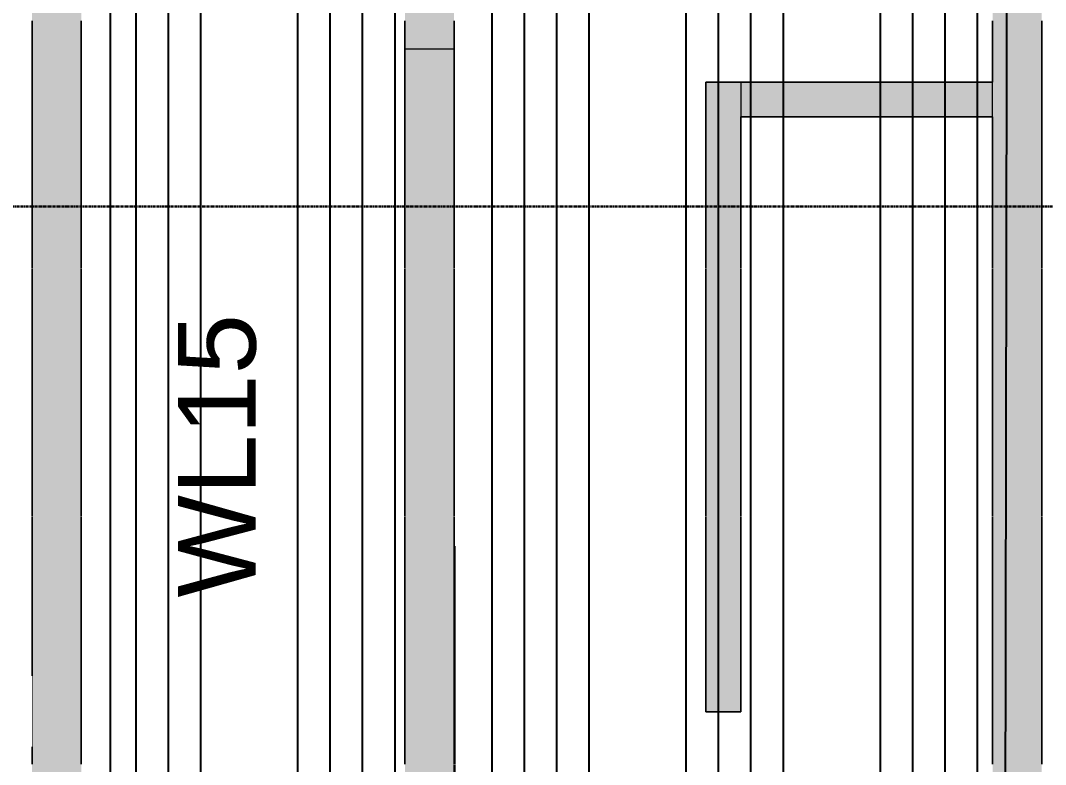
# Model space of a CAD drawing. Header units: inches. Extents: x -4126 to -1814, y 9773 to 12338.
# Drawn here: x -2716.1 to -2518.1, y 10059.4 to 10203.1 of the extents above; entities that cross this region are included whole.
import ezdxf

# ---------------------------------------------------------------- set-up
doc = ezdxf.new("R2010")
doc.units = ezdxf.units.IN
doc.header["$MEASUREMENT"] = 0
doc.linetypes.add('Grid Line 1_2_', pattern=[0.875, 0.5, -0.125, 0.125, -0.125])
for name, color, linetype, lineweight in [('A-WALL', 113, 'Continuous', 13), ('G-ANNO-DIMS', 111, 'Continuous', 9), ('I-WALL', 2, 'Continuous', 13), ('S-GRID', 1, 'Continuous', 9)]:
    doc.layers.add(name, color=color, linetype=linetype, lineweight=lineweight)
doc.layers.add('LOAD_HATCH', color=8, linetype='Continuous')
doc.layers.add('loads', color=1, linetype='Continuous')
doc.styles.add('Arial', font='arial.ttf', dxfattribs={"height": 18})
doc.styles.add('Arial_2', font='arial.ttf', dxfattribs={"height": 9.070866})

# ---------------------------------------------------------------- blocks, each defined once
blk = doc.blocks.new('Walls 2 - Walls 1-2363656-FRAMING PLAN - 1ST FLOOR')
at = {"layer": 'A-WALL', "color": 9}
for p, q in [((-2632.32, 10101.59), (-2632.32, 10060.68)), ((-2632.2, 10101.59), (-2632.32, 10101.59)), ((-2632.2, 10060.68), (-2632.2, 10101.59)), ((-2632.32, 10060.68), (-2632.32, 10060.29)), ((-2632.32, 10060.29), (-2632.32, 10059.48)), ((-2632.2, 10060.29), (-2632.2, 10060.68)), ((-2632.2, 10059.48), (-2632.2, 10060.29)), ((-2632.32, 10059.4), (-2632.32, 10058.6)), ((-2632.32, 10058.6), (-2632.32, 10058.2)), ((-2632.32, 10058.2), (-2632.32, 10045.59)), ((-2632.2, 10058.6), (-2632.2, 10059.4)), ((-2632.2, 10058.2), (-2632.2, 10058.6)), ((-2632.2, 10045.59), (-2632.2, 10058.2)), ((-2632.2, 10045.59), (-2632.32, 10045.59))]:
    blk.add_line(p, q, dxfattribs=at)
at = {"layer": 'A-WALL', "color": 254}
for p, q in [((-2632.32, 10060.68), (-2632.32, 10101.59)), ((-2632.32, 10101.59), (-2632.2, 10101.59)), ((-2632.2, 10101.59), (-2632.2, 10060.68)), ((-2632.32, 10060.29), (-2632.32, 10060.68)), ((-2632.32, 10059.86), (-2632.32, 10060.29)), ((-2632.2, 10060.29), (-2632.2, 10059.48)), ((-2632.32, 10059.48), (-2632.32, 10059.86)), ((-2632.32, 10059.03), (-2632.32, 10059.4)), ((-2632.32, 10058.6), (-2632.32, 10059.03)), ((-2632.32, 10058.2), (-2632.32, 10058.6)), ((-2632.32, 10045.59), (-2632.32, 10058.2)), ((-2632.2, 10059.4), (-2632.2, 10058.6)), ((-2632.2, 10058.2), (-2632.2, 10045.59)), ((-2632.2, 10045.59), (-2632.32, 10045.59))]:
    blk.add_line(p, q, dxfattribs=at)
at = {"layer": 'A-WALL', "color": 50}
for p, q in [((-2632.2, 10060.68), (-2632.2, 10060.29)), ((-2632.2, 10058.6), (-2632.2, 10058.2))]:
    blk.add_line(p, q, dxfattribs=at)
blk = doc.blocks.new('CTR - 1st Phase -Stairs _ Elevators_rvt-1-FRAMING PLAN - 1ST FLOOR')
at = {"layer": 'I-WALL', "lineweight": 5, "transparency": 33554585}
h = blk.add_hatch(color=8, dxfattribs=at)
h.paths.add_polyline_path([(-2704.32, 10017.71), (-2704.32, 10058.2), (-2713.82, 10058.2), (-2713.82, 10017.71)], flags=0)
h.paths.add_polyline_path([(-2704.32, 10058.6), (-2704.32, 10059.03), (-2713.82, 10059.03), (-2713.82, 10058.6)], flags=0)
h.paths.add_polyline_path([(-2713.82, 10059.86), (-2704.32, 10059.86), (-2704.32, 10060.29), (-2713.82, 10060.29)], flags=0)
h.paths.add_polyline_path([(-2713.82, 10060.68), (-2704.32, 10060.68), (-2704.32, 10106.08), (-2713.82, 10106.08)], flags=0)
h.paths.add_polyline_path([(-2704.32, 10106.48), (-2704.32, 10106.91), (-2713.82, 10106.91), (-2713.82, 10106.48)], flags=0)
h.paths.add_polyline_path([(-2713.82, 10107.74), (-2704.32, 10107.74), (-2704.32, 10108.17), (-2713.82, 10108.17)], flags=0)
h.paths.add_polyline_path([(-2713.82, 10108.56), (-2704.32, 10108.56), (-2704.32, 10153.97), (-2713.82, 10153.97)], flags=0)
h.paths.add_polyline_path([(-2713.82, 10154.36), (-2704.32, 10154.36), (-2704.32, 10154.79), (-2713.82, 10154.79)], flags=0)
h.paths.add_polyline_path([(-2713.82, 10155.62), (-2704.32, 10155.62), (-2704.32, 10156.05), (-2713.82, 10156.05)], flags=0)
h.paths.add_polyline_path([(-2713.82, 10156.45), (-2704.32, 10156.45), (-2704.32, 10201.85), (-2713.82, 10201.85)], flags=0)
h.paths.add_polyline_path([(-2713.82, 10202.24), (-2704.32, 10202.24), (-2704.32, 10202.67), (-2713.82, 10202.67)], flags=0)
h.paths.add_polyline_path([(-2713.82, 10203.5), (-2704.32, 10203.5), (-2704.32, 10203.93), (-2713.82, 10203.93)], flags=0)
h.paths.add_polyline_path([(-2713.82, 10204.33), (-2704.32, 10204.33), (-2704.32, 10249.73), (-2713.82, 10249.73), (-2713.82, 10222.87)], flags=0)
h.paths.add_polyline_path([(-2704.32, 10250.12), (-2704.32, 10250.55), (-2713.82, 10250.55), (-2713.82, 10250.12)], flags=0)
h.paths.add_polyline_path([(-2706.18, 10251.39), (-2704.32, 10251.39), (-2704.32, 10251.82), (-2713.82, 10251.82), (-2713.82, 10251.39), (-2708.32, 10251.39)], flags=0)
h.paths.add_polyline_path([(-2705.49, 10252.21), (-2704.32, 10252.21), (-2704.32, 10253.59), (-2713.82, 10253.59), (-2713.82, 10252.21), (-2708.32, 10252.21)], flags=0)
h = blk.add_hatch(color=8, dxfattribs=at)
h.paths.add_polyline_path([(-2704.32, 10058.2), (-2704.32, 10058.6), (-2713.82, 10058.6), (-2713.82, 10058.2)], flags=0)
h.paths.add_polyline_path([(-2713.82, 10060.29), (-2704.32, 10060.29), (-2704.32, 10060.68), (-2713.82, 10060.68)], flags=0)
h.paths.add_polyline_path([(-2713.82, 10106.08), (-2704.32, 10106.08), (-2704.32, 10106.48), (-2713.82, 10106.48)], flags=0)
h.paths.add_polyline_path([(-2704.32, 10108.17), (-2704.32, 10108.56), (-2713.82, 10108.56), (-2713.82, 10108.17)], flags=0)
h.paths.add_polyline_path([(-2704.32, 10153.97), (-2704.32, 10154.36), (-2713.82, 10154.36), (-2713.82, 10153.97)], flags=0)
h.paths.add_polyline_path([(-2704.32, 10156.05), (-2704.32, 10156.45), (-2713.82, 10156.45), (-2713.82, 10156.05)], flags=0)
h.paths.add_polyline_path([(-2713.82, 10201.85), (-2704.32, 10201.85), (-2704.32, 10202.24), (-2713.82, 10202.24)], flags=0)
h.paths.add_polyline_path([(-2713.82, 10203.93), (-2704.32, 10203.93), (-2704.32, 10204.33), (-2713.82, 10204.33)], flags=0)
h.paths.add_polyline_path([(-2704.32, 10249.73), (-2704.32, 10250.12), (-2713.82, 10250.12), (-2713.82, 10249.73)], flags=0)
h.paths.add_polyline_path([(-2708.32, 10251.82), (-2704.32, 10251.82), (-2704.32, 10252.21), (-2713.82, 10252.21), (-2713.82, 10251.82)], flags=0)
h = blk.add_hatch(color=8, dxfattribs=at)
h.paths.add_polyline_path([(-2641.82, 10197.59), (-2632.32, 10197.59), (-2632.32, 10201.85), (-2641.82, 10201.85)], flags=0)
h.paths.add_polyline_path([(-2641.82, 10202.24), (-2632.32, 10202.24), (-2632.32, 10202.67), (-2641.82, 10202.67)], flags=0)
h.paths.add_polyline_path([(-2632.32, 10203.5), (-2632.32, 10203.93), (-2641.82, 10203.93), (-2641.82, 10203.5)], flags=0)
h.paths.add_polyline_path([(-2641.82, 10204.33), (-2632.32, 10204.33), (-2632.32, 10249.73), (-2641.82, 10249.73), (-2641.82, 10222.87)], flags=0)
h.paths.add_polyline_path([(-2641.82, 10250.12), (-2632.32, 10250.12), (-2632.32, 10250.55), (-2641.82, 10250.55)], flags=0)
h.paths.add_polyline_path([(-2632.32, 10251.39), (-2632.32, 10251.82), (-2641.82, 10251.82), (-2641.82, 10251.39), (-2636.32, 10251.39)], flags=0)
h.paths.add_polyline_path([(-2641.82, 10252.21), (-2632.32, 10252.21), (-2632.32, 10253.59), (-2641.82, 10253.59)], flags=0)
h = blk.add_hatch(color=8, dxfattribs=at)
h.paths.add_polyline_path([(-2632.32, 10201.85), (-2632.32, 10202.24), (-2641.82, 10202.24), (-2641.82, 10201.85)], flags=0)
h.paths.add_polyline_path([(-2641.82, 10203.93), (-2632.32, 10203.93), (-2632.32, 10204.33), (-2641.82, 10204.33)], flags=0)
h.paths.add_polyline_path([(-2632.32, 10249.73), (-2632.32, 10250.12), (-2641.82, 10250.12), (-2641.82, 10249.73)], flags=0)
h.paths.add_polyline_path([(-2636.32, 10251.82), (-2632.32, 10251.82), (-2632.32, 10252.21), (-2641.82, 10252.21), (-2641.82, 10251.82), (-2640.32, 10251.82)], flags=0)
h = blk.add_hatch(color=8, dxfattribs=at)
h.paths.add_polyline_path([(-2528.32, 10017.71), (-2518.82, 10017.71), (-2518.82, 10058.2), (-2528.32, 10058.2), (-2528.32, 10050.65)], flags=0)
h.paths.add_polyline_path([(-2528.32, 10058.6), (-2518.82, 10058.6), (-2518.82, 10059.03), (-2528.32, 10059.03)], flags=0)
h.paths.add_polyline_path([(-2518.82, 10059.86), (-2518.82, 10060.29), (-2528.32, 10060.29), (-2528.32, 10059.86), (-2521.23, 10059.86)], flags=0)
h.paths.add_polyline_path([(-2518.82, 10060.68), (-2518.82, 10106.08), (-2528.32, 10106.08), (-2528.32, 10060.68), (-2521.28, 10060.68)], flags=0)
h.paths.add_polyline_path([(-2528.32, 10106.48), (-2518.82, 10106.48), (-2518.82, 10106.91), (-2528.32, 10106.91)], flags=0)
h.paths.add_polyline_path([(-2518.82, 10107.74), (-2518.82, 10108.17), (-2528.32, 10108.17), (-2528.32, 10107.74), (-2523.96, 10107.74)], flags=0)
h.paths.add_polyline_path([(-2518.82, 10108.56), (-2518.82, 10153.97), (-2528.32, 10153.97), (-2528.32, 10108.56), (-2524, 10108.56)], flags=0)
h.paths.add_polyline_path([(-2518.82, 10154.36), (-2518.82, 10154.79), (-2528.32, 10154.79), (-2528.32, 10154.36), (-2526.61, 10154.36)], flags=0)
h.paths.add_polyline_path([(-2526.68, 10155.62), (-2518.82, 10155.62), (-2518.82, 10156.05), (-2528.32, 10156.05), (-2528.32, 10155.62)], flags=0)
h.paths.add_polyline_path([(-2526.73, 10156.45), (-2518.82, 10156.45), (-2518.82, 10201.85), (-2528.32, 10201.85), (-2528.32, 10156.45)], flags=0)
h.paths.add_polyline_path([(-2528.32, 10202.24), (-2518.82, 10202.24), (-2518.82, 10202.67), (-2528.32, 10202.67)], flags=0)
h.paths.add_polyline_path([(-2525.71, 10203.5), (-2518.82, 10203.5), (-2518.82, 10203.93), (-2528.32, 10203.93), (-2528.32, 10203.5), (-2526.45, 10203.5)], flags=0)
h.paths.add_polyline_path([(-2528.32, 10204.33), (-2518.82, 10204.33), (-2518.82, 10249.73), (-2528.32, 10249.73), (-2528.32, 10222.87)], flags=0)
h.paths.add_polyline_path([(-2519.35, 10250.12), (-2518.82, 10250.12), (-2518.82, 10250.55), (-2528.32, 10250.55), (-2528.32, 10250.12)], flags=0)
h.paths.add_polyline_path([(-2518.82, 10251.39), (-2518.82, 10251.82), (-2528.32, 10251.82), (-2528.32, 10251.39), (-2519.13, 10251.39)], flags=0)
h.paths.add_polyline_path([(-2519.03, 10252.21), (-2518.82, 10252.21), (-2518.82, 10253.59), (-2528.32, 10253.59), (-2528.32, 10252.21)], flags=0)
h = blk.add_hatch(color=8, dxfattribs=at)
h.paths.add_polyline_path([(-2528.32, 10058.2), (-2518.82, 10058.2), (-2518.82, 10058.6), (-2528.32, 10058.6)], flags=0)
h.paths.add_polyline_path([(-2528.32, 10060.29), (-2518.82, 10060.29), (-2518.82, 10060.68), (-2528.32, 10060.68)], flags=0)
h.paths.add_polyline_path([(-2518.82, 10106.08), (-2518.82, 10106.48), (-2528.32, 10106.48), (-2528.32, 10106.08), (-2523.86, 10106.08)], flags=0)
h.paths.add_polyline_path([(-2528.32, 10108.17), (-2518.82, 10108.17), (-2518.82, 10108.56), (-2528.32, 10108.56)], flags=0)
h.paths.add_polyline_path([(-2518.82, 10153.97), (-2518.82, 10154.36), (-2528.32, 10154.36), (-2528.32, 10153.97), (-2526.59, 10153.97)], flags=0)
h.paths.add_polyline_path([(-2518.82, 10156.05), (-2518.82, 10156.45), (-2528.32, 10156.45), (-2528.32, 10156.05), (-2526.71, 10156.05)], flags=0)
h.paths.add_polyline_path([(-2518.82, 10201.85), (-2518.82, 10202.24), (-2528.32, 10202.24), (-2528.32, 10201.85), (-2525.93, 10201.85)], flags=0)
h.paths.add_polyline_path([(-2528.32, 10203.93), (-2518.82, 10203.93), (-2518.82, 10204.33), (-2528.32, 10204.33)], flags=0)
h.paths.add_polyline_path([(-2519.35, 10249.73), (-2518.82, 10249.73), (-2518.82, 10250.12), (-2528.32, 10250.12), (-2528.32, 10249.73), (-2519.41, 10249.73)], flags=0)
h.paths.add_polyline_path([(-2528.32, 10251.82), (-2518.82, 10251.82), (-2518.82, 10252.21), (-2528.32, 10252.21)], flags=0)
h = blk.add_hatch(color=8, dxfattribs=at)
h.paths.add_polyline_path([(-2713.82, 10059.03), (-2704.32, 10059.03), (-2704.32, 10059.86), (-2713.82, 10059.86), (-2713.82, 10059.4)], flags=0)
h.paths.add_polyline_path([(-2704.32, 10106.91), (-2704.32, 10107.74), (-2713.82, 10107.74), (-2713.82, 10106.91)], flags=0)
h.paths.add_polyline_path([(-2704.32, 10154.79), (-2704.32, 10155.62), (-2713.82, 10155.62), (-2713.82, 10154.79)], flags=0)
h.paths.add_polyline_path([(-2713.82, 10202.67), (-2704.32, 10202.67), (-2704.32, 10203.5), (-2713.82, 10203.5), (-2713.82, 10203.05)], flags=0)
h.paths.add_polyline_path([(-2704.32, 10250.55), (-2704.32, 10251.39), (-2713.82, 10251.39), (-2713.82, 10250.55)], flags=0)
h = blk.add_hatch(color=8, dxfattribs=at)
h.paths.add_polyline_path([(-2632.32, 10202.67), (-2632.32, 10203.5), (-2641.82, 10203.5), (-2641.82, 10202.67)], flags=0)
h.paths.add_polyline_path([(-2632.32, 10250.55), (-2632.32, 10251.39), (-2641.82, 10251.39), (-2641.82, 10250.55)], flags=0)
h = blk.add_hatch(color=8, dxfattribs=at)
h.paths.add_polyline_path([(-2528.32, 10059.03), (-2518.82, 10059.03), (-2518.82, 10059.86), (-2528.32, 10059.86), (-2528.32, 10059.4)], flags=0)
h.paths.add_polyline_path([(-2518.82, 10106.91), (-2518.82, 10107.74), (-2528.32, 10107.74), (-2528.32, 10106.91), (-2523.91, 10106.91)], flags=0)
h.paths.add_polyline_path([(-2526.63, 10154.79), (-2518.82, 10154.79), (-2518.82, 10155.62), (-2528.32, 10155.62), (-2528.32, 10154.79)], flags=0)
h.paths.add_polyline_path([(-2528.32, 10202.67), (-2518.82, 10202.67), (-2518.82, 10203.5), (-2528.32, 10203.5), (-2528.32, 10203.05)], flags=0)
h.paths.add_polyline_path([(-2528.32, 10250.55), (-2518.82, 10250.55), (-2518.82, 10251.39), (-2528.32, 10251.39), (-2528.32, 10250.93)], flags=0)
h = blk.add_hatch(color=8, dxfattribs=at)
h.paths.add_polyline_path([(-2632.32, 10017.71), (-2632.32, 10058.2), (-2641.82, 10058.2), (-2641.82, 10017.71), (-2641.24, 10017.71)], flags=0)
h.paths.add_polyline_path([(-2632.32, 10058.6), (-2632.32, 10059.03), (-2641.82, 10059.03), (-2641.82, 10058.6)], flags=0)
h.paths.add_polyline_path([(-2641.82, 10059.86), (-2632.32, 10059.86), (-2632.32, 10060.29), (-2641.82, 10060.29)], flags=0)
h.paths.add_polyline_path([(-2641.82, 10060.68), (-2632.32, 10060.68), (-2632.32, 10106.08), (-2641.82, 10106.08), (-2641.82, 10101.59)], flags=0)
h.paths.add_polyline_path([(-2641.82, 10106.48), (-2632.32, 10106.48), (-2632.32, 10106.91), (-2641.82, 10106.91)], flags=0)
h.paths.add_polyline_path([(-2641.82, 10107.74), (-2632.32, 10107.74), (-2632.32, 10108.17), (-2641.82, 10108.17)], flags=0)
h.paths.add_polyline_path([(-2641.82, 10108.56), (-2632.32, 10108.56), (-2632.32, 10153.97), (-2641.82, 10153.97)], flags=0)
h.paths.add_polyline_path([(-2641.82, 10154.36), (-2632.32, 10154.36), (-2632.32, 10154.79), (-2641.82, 10154.79)], flags=0)
h.paths.add_polyline_path([(-2641.82, 10155.62), (-2632.32, 10155.62), (-2632.32, 10156.05), (-2641.82, 10156.05)], flags=0)
h.paths.add_polyline_path([(-2641.82, 10156.45), (-2632.32, 10156.45), (-2632.32, 10197.59), (-2641.82, 10197.59)], flags=0)
h = blk.add_hatch(color=10, dxfattribs=at)
h.paths.add_polyline_path([(-2583.7, 10069.59), (-2576.95, 10069.59), (-2576.95, 10106.08), (-2583.7, 10106.08)], flags=0)
h.paths.add_polyline_path([(-2576.95, 10106.48), (-2576.95, 10106.91), (-2583.7, 10106.91), (-2583.7, 10106.48), (-2581.53, 10106.48)], flags=0)
h.paths.add_polyline_path([(-2581.46, 10107.74), (-2576.95, 10107.74), (-2576.95, 10108.17), (-2583.7, 10108.17), (-2583.7, 10107.74)], flags=0)
h.paths.add_polyline_path([(-2583.7, 10108.56), (-2576.95, 10108.56), (-2576.95, 10153.97), (-2583.7, 10153.97), (-2583.7, 10136.76)], flags=0)
h.paths.add_polyline_path([(-2576.95, 10154.36), (-2576.95, 10154.79), (-2583.7, 10154.79), (-2583.7, 10154.36), (-2578.72, 10154.36)], flags=0)
h.paths.add_polyline_path([(-2583.7, 10155.62), (-2576.95, 10155.62), (-2576.95, 10156.05), (-2583.7, 10156.05)], flags=0)
h.paths.add_polyline_path([(-2583.7, 10156.45), (-2576.95, 10156.45), (-2576.95, 10191.21), (-2583.7, 10191.21), (-2583.7, 10184.46)], flags=0)
blk.add_hatch(color=10, dxfattribs=at).paths.add_polyline_path([(-2528.32, 10184.46), (-2528.32, 10191.21), (-2576.95, 10191.21), (-2576.95, 10184.46)], flags=0)
h = blk.add_hatch(color=8, dxfattribs=at)
h.paths.add_polyline_path([(-2641.82, 10058.2), (-2632.32, 10058.2), (-2632.32, 10058.6), (-2641.82, 10058.6)], flags=0)
h.paths.add_polyline_path([(-2641.82, 10060.29), (-2632.32, 10060.29), (-2632.32, 10060.68), (-2641.82, 10060.68)], flags=0)
h.paths.add_polyline_path([(-2632.32, 10106.08), (-2632.32, 10106.48), (-2641.82, 10106.48), (-2641.82, 10106.08)], flags=0)
h.paths.add_polyline_path([(-2632.32, 10108.17), (-2632.32, 10108.56), (-2641.82, 10108.56), (-2641.82, 10108.17)], flags=0)
h.paths.add_polyline_path([(-2641.82, 10153.97), (-2632.32, 10153.97), (-2632.32, 10154.36), (-2641.82, 10154.36)], flags=0)
h.paths.add_polyline_path([(-2641.82, 10156.05), (-2632.32, 10156.05), (-2632.32, 10156.45), (-2641.82, 10156.45)], flags=0)
h = blk.add_hatch(color=8, dxfattribs=at)
h.paths.add_polyline_path([(-2641.82, 10059.03), (-2632.32, 10059.03), (-2632.32, 10059.86), (-2641.82, 10059.86), (-2641.82, 10059.4)], flags=0)
h.paths.add_polyline_path([(-2632.32, 10106.91), (-2632.32, 10107.74), (-2641.82, 10107.74), (-2641.82, 10106.91)], flags=0)
h.paths.add_polyline_path([(-2632.32, 10154.79), (-2632.32, 10155.62), (-2641.82, 10155.62), (-2641.82, 10154.79)], flags=0)
h = blk.add_hatch(color=10, dxfattribs=at)
h.paths.add_polyline_path([(-2581.55, 10106.08), (-2576.95, 10106.08), (-2576.95, 10106.48), (-2583.7, 10106.48), (-2583.7, 10106.08)], flags=0)
h.paths.add_polyline_path([(-2581.43, 10108.17), (-2576.95, 10108.17), (-2576.95, 10108.56), (-2583.7, 10108.56), (-2583.7, 10108.17)], flags=0)
h.paths.add_polyline_path([(-2578.74, 10153.97), (-2576.95, 10153.97), (-2576.95, 10154.36), (-2583.7, 10154.36), (-2583.7, 10153.97)], flags=0)
h.paths.add_polyline_path([(-2576.95, 10156.05), (-2576.95, 10156.45), (-2583.7, 10156.45), (-2583.7, 10156.05), (-2578.62, 10156.05)], flags=0)
h = blk.add_hatch(color=10, dxfattribs=at)
h.paths.add_polyline_path([(-2576.95, 10106.91), (-2576.95, 10107.74), (-2583.7, 10107.74), (-2583.7, 10106.91), (-2581.51, 10106.91)], flags=0)
h.paths.add_polyline_path([(-2583.7, 10154.79), (-2576.95, 10154.79), (-2576.95, 10155.62), (-2583.7, 10155.62), (-2583.7, 10155.16)], flags=0)
at = {"layer": 'I-WALL', "color": 253}
for p, q in [((-2713.82, 10202.67), (-2713.82, 10203.05)), ((-2713.82, 10202.24), (-2713.82, 10202.67)), ((-2704.32, 10203.05), (-2704.32, 10202.67)), ((-2704.32, 10202.67), (-2704.32, 10202.24)), ((-2641.82, 10202.67), (-2641.82, 10203.05)), ((-2641.82, 10202.24), (-2641.82, 10202.67)), ((-2632.32, 10203.05), (-2632.32, 10202.67)), ((-2632.32, 10202.67), (-2632.32, 10202.24)), ((-2528.32, 10202.67), (-2528.32, 10203.05)), ((-2528.32, 10202.24), (-2528.32, 10202.67)), ((-2518.82, 10203.05), (-2518.82, 10202.67)), ((-2518.82, 10202.67), (-2518.82, 10202.24)), ((-2713.82, 10201.85), (-2713.82, 10202.24)), ((-2713.82, 10156.45), (-2713.82, 10201.85)), ((-2704.32, 10202.24), (-2704.32, 10201.85)), ((-2704.32, 10201.85), (-2704.32, 10156.45)), ((-2641.82, 10201.85), (-2641.82, 10202.24)), ((-2641.82, 10156.45), (-2641.82, 10201.85)), ((-2632.32, 10202.24), (-2632.32, 10201.85)), ((-2632.32, 10201.85), (-2632.32, 10156.45)), ((-2528.32, 10201.85), (-2528.32, 10202.24)), ((-2528.32, 10191.21), (-2528.32, 10201.85)), ((-2518.82, 10202.24), (-2518.82, 10201.85)), ((-2518.82, 10201.85), (-2518.82, 10156.45)), ((-2641.82, 10197.59), (-2632.32, 10197.59)), ((-2528.32, 10156.45), (-2528.32, 10184.46)), ((-2713.82, 10156.05), (-2713.82, 10156.45)), ((-2713.82, 10155.62), (-2713.82, 10156.05)), ((-2713.82, 10155.25), (-2713.82, 10155.62)), ((-2713.82, 10154.79), (-2713.82, 10155.16)), ((-2704.32, 10156.45), (-2704.32, 10156.05)), ((-2704.32, 10156.05), (-2704.32, 10155.62)), ((-2704.32, 10155.62), (-2704.32, 10155.25)), ((-2704.32, 10155.16), (-2704.32, 10154.79)), ((-2641.82, 10156.05), (-2641.82, 10156.45)), ((-2641.82, 10155.62), (-2641.82, 10156.05)), ((-2641.82, 10155.25), (-2641.82, 10155.62)), ((-2641.82, 10154.79), (-2641.82, 10155.16)), ((-2632.32, 10156.45), (-2632.32, 10156.05)), ((-2632.32, 10156.05), (-2632.32, 10155.62)), ((-2632.32, 10155.62), (-2632.32, 10155.25)), ((-2632.32, 10155.16), (-2632.32, 10154.79)), ((-2528.32, 10156.05), (-2528.32, 10156.45)), ((-2528.32, 10155.62), (-2528.32, 10156.05)), ((-2528.32, 10155.25), (-2528.32, 10155.62)), ((-2528.32, 10154.79), (-2528.32, 10155.16)), ((-2518.82, 10156.45), (-2518.82, 10156.05)), ((-2518.82, 10156.05), (-2518.82, 10155.62)), ((-2518.82, 10155.62), (-2518.82, 10155.25)), ((-2518.82, 10155.16), (-2518.82, 10154.79)), ((-2713.82, 10154.36), (-2713.82, 10154.79)), ((-2713.82, 10153.97), (-2713.82, 10154.36)), ((-2713.82, 10108.56), (-2713.82, 10153.97)), ((-2704.32, 10154.79), (-2704.32, 10154.36)), ((-2704.32, 10154.36), (-2704.32, 10153.97)), ((-2704.32, 10153.97), (-2704.32, 10108.56)), ((-2641.82, 10154.36), (-2641.82, 10154.79)), ((-2641.82, 10153.97), (-2641.82, 10154.36)), ((-2641.82, 10108.56), (-2641.82, 10153.97)), ((-2632.32, 10154.79), (-2632.32, 10154.36)), ((-2632.32, 10154.36), (-2632.32, 10153.97)), ((-2632.32, 10153.97), (-2632.32, 10108.56)), ((-2528.32, 10154.36), (-2528.32, 10154.79)), ((-2528.32, 10153.97), (-2528.32, 10154.36)), ((-2528.32, 10108.56), (-2528.32, 10153.97)), ((-2518.82, 10154.79), (-2518.82, 10154.36)), ((-2518.82, 10154.36), (-2518.82, 10153.97)), ((-2518.82, 10153.97), (-2518.82, 10108.56)), ((-2713.82, 10108.17), (-2713.82, 10108.56)), ((-2713.82, 10107.74), (-2713.82, 10108.17)), ((-2713.82, 10107.37), (-2713.82, 10107.74)), ((-2704.32, 10108.56), (-2704.32, 10108.17)), ((-2704.32, 10108.17), (-2704.32, 10107.74)), ((-2704.32, 10107.74), (-2704.32, 10107.37)), ((-2641.82, 10108.17), (-2641.82, 10108.56)), ((-2641.82, 10107.74), (-2641.82, 10108.17)), ((-2641.82, 10107.37), (-2641.82, 10107.74)), ((-2632.32, 10108.56), (-2632.32, 10108.17)), ((-2632.32, 10108.17), (-2632.32, 10107.74)), ((-2632.32, 10107.74), (-2632.32, 10107.37)), ((-2528.32, 10108.17), (-2528.32, 10108.56)), ((-2528.32, 10107.74), (-2528.32, 10108.17)), ((-2528.32, 10107.37), (-2528.32, 10107.74)), ((-2518.82, 10108.56), (-2518.82, 10108.17)), ((-2518.82, 10108.17), (-2518.82, 10107.74)), ((-2518.82, 10107.74), (-2518.82, 10107.37)), ((-2713.82, 10106.91), (-2713.82, 10107.28)), ((-2713.82, 10106.48), (-2713.82, 10106.91)), ((-2713.82, 10106.08), (-2713.82, 10106.48)), ((-2713.82, 10060.68), (-2713.82, 10106.08)), ((-2704.32, 10107.28), (-2704.32, 10106.91)), ((-2704.32, 10106.91), (-2704.32, 10106.48)), ((-2704.32, 10106.48), (-2704.32, 10106.08)), ((-2704.32, 10106.08), (-2704.32, 10060.68)), ((-2641.82, 10106.91), (-2641.82, 10107.28)), ((-2641.82, 10106.48), (-2641.82, 10106.91)), ((-2641.82, 10106.08), (-2641.82, 10106.48)), ((-2641.82, 10060.68), (-2641.82, 10106.08)), ((-2632.32, 10107.28), (-2632.32, 10106.91)), ((-2632.32, 10106.91), (-2632.32, 10106.48)), ((-2632.32, 10106.48), (-2632.32, 10106.08)), ((-2632.32, 10106.08), (-2632.32, 10101.59)), ((-2528.32, 10106.91), (-2528.32, 10107.28)), ((-2528.32, 10106.48), (-2528.32, 10106.91)), ((-2528.32, 10106.08), (-2528.32, 10106.48)), ((-2528.32, 10060.68), (-2528.32, 10106.08)), ((-2518.82, 10107.28), (-2518.82, 10106.91)), ((-2518.82, 10106.91), (-2518.82, 10106.48)), ((-2518.82, 10106.48), (-2518.82, 10106.08)), ((-2518.82, 10106.08), (-2518.82, 10060.68)), ((-2713.82, 10060.29), (-2713.82, 10060.68)), ((-2713.82, 10059.86), (-2713.82, 10060.29)), ((-2704.32, 10060.68), (-2704.32, 10060.29)), ((-2704.32, 10060.29), (-2704.32, 10059.86)), ((-2641.82, 10060.29), (-2641.82, 10060.68)), ((-2641.82, 10059.86), (-2641.82, 10060.29)), ((-2528.32, 10060.29), (-2528.32, 10060.68)), ((-2528.32, 10059.86), (-2528.32, 10060.29)), ((-2518.82, 10060.68), (-2518.82, 10060.29)), ((-2518.82, 10060.29), (-2518.82, 10059.86)), ((-2713.82, 10059.48), (-2713.82, 10059.86)), ((-2704.32, 10059.86), (-2704.32, 10059.48)), ((-2641.82, 10059.48), (-2641.82, 10059.86)), ((-2528.32, 10059.48), (-2528.32, 10059.86)), ((-2518.82, 10059.86), (-2518.82, 10059.48))]:
    blk.add_line(p, q, dxfattribs=at)
at = {"layer": 'I-WALL', "color": 9}
for p, q in [((-2713.82, 10203.05), (-2713.82, 10202.24)), ((-2704.32, 10202.24), (-2704.32, 10203.05)), ((-2641.82, 10203.05), (-2641.82, 10202.24)), ((-2632.32, 10202.24), (-2632.32, 10203.05)), ((-2528.32, 10203.05), (-2528.32, 10202.24)), ((-2518.82, 10202.24), (-2518.82, 10203.05)), ((-2713.82, 10202.24), (-2713.82, 10201.85)), ((-2713.82, 10201.85), (-2713.82, 10156.45)), ((-2704.32, 10201.85), (-2704.32, 10202.24)), ((-2704.32, 10156.45), (-2704.32, 10201.85)), ((-2641.82, 10202.24), (-2641.82, 10201.85)), ((-2641.82, 10201.85), (-2641.82, 10197.59)), ((-2632.32, 10201.85), (-2632.32, 10202.24)), ((-2632.32, 10197.59), (-2632.32, 10201.85)), ((-2528.32, 10202.24), (-2528.32, 10201.85)), ((-2528.32, 10201.85), (-2528.32, 10191.21)), ((-2518.82, 10201.85), (-2518.82, 10202.24)), ((-2518.82, 10156.45), (-2518.82, 10201.85)), ((-2641.82, 10197.59), (-2641.82, 10156.45)), ((-2641.82, 10197.59), (-2632.32, 10197.59)), ((-2632.32, 10156.45), (-2632.32, 10197.59)), ((-2583.7, 10191.21), (-2583.7, 10156.45)), ((-2583.7, 10191.21), (-2576.95, 10191.21)), ((-2528.32, 10191.21), (-2576.95, 10191.21)), ((-2576.95, 10156.45), (-2576.95, 10184.46)), ((-2576.95, 10184.46), (-2528.32, 10184.46)), ((-2528.32, 10184.46), (-2528.32, 10156.45)), ((-2713.82, 10156.45), (-2713.82, 10156.05)), ((-2713.82, 10156.05), (-2713.82, 10155.25)), ((-2713.82, 10155.16), (-2713.82, 10154.36)), ((-2704.32, 10156.05), (-2704.32, 10156.45)), ((-2704.32, 10155.25), (-2704.32, 10156.05)), ((-2704.32, 10154.36), (-2704.32, 10155.16)), ((-2641.82, 10156.45), (-2641.82, 10156.05)), ((-2641.82, 10156.05), (-2641.82, 10155.25)), ((-2641.82, 10155.16), (-2641.82, 10154.36)), ((-2632.32, 10156.05), (-2632.32, 10156.45)), ((-2632.32, 10155.25), (-2632.32, 10156.05)), ((-2632.32, 10154.36), (-2632.32, 10155.16)), ((-2583.7, 10156.45), (-2583.7, 10156.05)), ((-2583.7, 10156.05), (-2583.7, 10155.25)), ((-2583.7, 10155.16), (-2583.7, 10154.36)), ((-2576.95, 10156.05), (-2576.95, 10156.45)), ((-2576.95, 10155.25), (-2576.95, 10156.05)), ((-2576.95, 10154.36), (-2576.95, 10155.16)), ((-2528.32, 10156.45), (-2528.32, 10156.05)), ((-2528.32, 10156.05), (-2528.32, 10155.25)), ((-2528.32, 10155.16), (-2528.32, 10154.36)), ((-2518.82, 10156.05), (-2518.82, 10156.45)), ((-2518.82, 10155.25), (-2518.82, 10156.05)), ((-2518.82, 10154.36), (-2518.82, 10155.16)), ((-2713.82, 10154.36), (-2713.82, 10153.97)), ((-2713.82, 10153.97), (-2713.82, 10108.56)), ((-2704.32, 10153.97), (-2704.32, 10154.36)), ((-2704.32, 10108.56), (-2704.32, 10153.97)), ((-2641.82, 10154.36), (-2641.82, 10153.97)), ((-2641.82, 10153.97), (-2641.82, 10108.56)), ((-2632.32, 10153.97), (-2632.32, 10154.36)), ((-2632.32, 10108.56), (-2632.32, 10153.97)), ((-2583.7, 10154.36), (-2583.7, 10153.97)), ((-2583.7, 10153.97), (-2583.7, 10108.56)), ((-2576.95, 10153.97), (-2576.95, 10154.36)), ((-2576.95, 10108.56), (-2576.95, 10153.97)), ((-2528.32, 10154.36), (-2528.32, 10153.97)), ((-2528.32, 10153.97), (-2528.32, 10108.56)), ((-2518.82, 10153.97), (-2518.82, 10154.36)), ((-2518.82, 10108.56), (-2518.82, 10153.97)), ((-2713.82, 10108.56), (-2713.82, 10108.17)), ((-2713.82, 10108.17), (-2713.82, 10107.37)), ((-2704.32, 10108.17), (-2704.32, 10108.56)), ((-2704.32, 10107.37), (-2704.32, 10108.17)), ((-2641.82, 10108.56), (-2641.82, 10108.17)), ((-2641.82, 10108.17), (-2641.82, 10107.37)), ((-2632.32, 10108.17), (-2632.32, 10108.56)), ((-2632.32, 10107.37), (-2632.32, 10108.17)), ((-2583.7, 10108.56), (-2583.7, 10108.17)), ((-2583.7, 10108.17), (-2583.7, 10107.37)), ((-2576.95, 10108.17), (-2576.95, 10108.56)), ((-2576.95, 10107.37), (-2576.95, 10108.17)), ((-2528.32, 10108.56), (-2528.32, 10108.17)), ((-2528.32, 10108.17), (-2528.32, 10107.37)), ((-2518.82, 10108.17), (-2518.82, 10108.56)), ((-2518.82, 10107.37), (-2518.82, 10108.17)), ((-2713.82, 10107.28), (-2713.82, 10106.48)), ((-2713.82, 10106.48), (-2713.82, 10106.08)), ((-2713.82, 10106.08), (-2713.82, 10060.68)), ((-2704.32, 10106.48), (-2704.32, 10107.28)), ((-2704.32, 10106.08), (-2704.32, 10106.48)), ((-2704.32, 10060.68), (-2704.32, 10106.08)), ((-2641.82, 10107.28), (-2641.82, 10106.48)), ((-2641.82, 10106.48), (-2641.82, 10106.08)), ((-2641.82, 10106.08), (-2641.82, 10060.68)), ((-2632.32, 10106.48), (-2632.32, 10107.28)), ((-2632.32, 10106.08), (-2632.32, 10106.48)), ((-2632.32, 10060.68), (-2632.32, 10106.08)), ((-2583.7, 10107.28), (-2583.7, 10106.48)), ((-2583.7, 10106.48), (-2583.7, 10106.08)), ((-2583.7, 10106.08), (-2583.7, 10069.59)), ((-2576.95, 10106.48), (-2576.95, 10107.28)), ((-2576.95, 10106.08), (-2576.95, 10106.48)), ((-2576.95, 10069.59), (-2576.95, 10106.08)), ((-2528.32, 10107.28), (-2528.32, 10106.48)), ((-2528.32, 10106.48), (-2528.32, 10106.08)), ((-2528.32, 10106.08), (-2528.32, 10060.68)), ((-2518.82, 10106.48), (-2518.82, 10107.28)), ((-2518.82, 10106.08), (-2518.82, 10106.48)), ((-2518.82, 10060.68), (-2518.82, 10106.08)), ((-2576.95, 10069.59), (-2583.7, 10069.59)), ((-2713.82, 10060.68), (-2713.82, 10060.29)), ((-2713.82, 10060.29), (-2713.82, 10059.48)), ((-2704.32, 10060.29), (-2704.32, 10060.68)), ((-2704.32, 10059.48), (-2704.32, 10060.29)), ((-2641.82, 10060.68), (-2641.82, 10060.29)), ((-2641.82, 10060.29), (-2641.82, 10059.48)), ((-2632.32, 10060.29), (-2632.32, 10060.68)), ((-2632.32, 10059.48), (-2632.32, 10060.29)), ((-2528.32, 10060.68), (-2528.32, 10060.29)), ((-2528.32, 10060.29), (-2528.32, 10059.48)), ((-2518.82, 10060.29), (-2518.82, 10060.68)), ((-2518.82, 10059.48), (-2518.82, 10060.29))]:
    blk.add_line(p, q, dxfattribs=at)
at = {"layer": 'I-WALL', "color": 254}
for p, q in [((-2583.7, 10156.45), (-2583.7, 10191.21)), ((-2576.95, 10191.21), (-2583.7, 10191.21)), ((-2576.95, 10191.21), (-2576.95, 10184.46)), ((-2576.95, 10191.21), (-2528.32, 10191.21)), ((-2576.95, 10191.21), (-2576.95, 10184.46)), ((-2528.32, 10184.46), (-2528.32, 10191.21)), ((-2528.32, 10184.46), (-2528.32, 10191.21)), ((-2576.95, 10184.46), (-2576.95, 10156.45)), ((-2528.32, 10184.46), (-2576.95, 10184.46)), ((-2583.7, 10156.05), (-2583.7, 10156.45)), ((-2583.7, 10155.62), (-2583.7, 10156.05)), ((-2583.7, 10155.25), (-2583.7, 10155.62)), ((-2583.7, 10154.79), (-2583.7, 10155.16)), ((-2576.95, 10156.45), (-2576.95, 10156.05)), ((-2576.95, 10156.05), (-2576.95, 10155.62)), ((-2576.95, 10155.62), (-2576.95, 10155.25)), ((-2576.95, 10155.16), (-2576.95, 10154.79)), ((-2583.7, 10154.36), (-2583.7, 10154.79)), ((-2583.7, 10153.97), (-2583.7, 10154.36)), ((-2583.7, 10108.56), (-2583.7, 10153.97)), ((-2576.95, 10154.79), (-2576.95, 10154.36)), ((-2576.95, 10154.36), (-2576.95, 10153.97)), ((-2576.95, 10153.97), (-2576.95, 10108.56)), ((-2583.7, 10108.17), (-2583.7, 10108.56)), ((-2583.7, 10107.74), (-2583.7, 10108.17)), ((-2583.7, 10107.37), (-2583.7, 10107.74)), ((-2576.95, 10108.56), (-2576.95, 10108.17)), ((-2576.95, 10108.17), (-2576.95, 10107.74)), ((-2576.95, 10107.74), (-2576.95, 10107.37)), ((-2583.7, 10106.91), (-2583.7, 10107.28)), ((-2583.7, 10106.48), (-2583.7, 10106.91)), ((-2583.7, 10106.08), (-2583.7, 10106.48)), ((-2583.7, 10069.59), (-2583.7, 10106.08)), ((-2576.95, 10107.28), (-2576.95, 10106.91)), ((-2576.95, 10106.91), (-2576.95, 10106.48)), ((-2576.95, 10106.48), (-2576.95, 10106.08)), ((-2576.95, 10106.08), (-2576.95, 10069.59)), ((-2632.32, 10101.59), (-2632.32, 10060.68)), ((-2583.7, 10069.59), (-2576.95, 10069.59)), ((-2632.32, 10060.68), (-2632.32, 10060.29)), ((-2632.32, 10060.29), (-2632.32, 10059.86)), ((-2632.32, 10059.86), (-2632.32, 10059.48))]:
    blk.add_line(p, q, dxfattribs=at)
at = {"color": 253, "lineweight": 13}
blk.add_blockref('Walls 2 - Walls 1-2363656-FRAMING PLAN - 1ST FLOOR', (0, 0), dxfattribs=at)

msp = doc.modelspace()

# ---------------------------------------------------------------- hatches: boundary and pattern name
at = {"layer": 'LOAD_HATCH'}
h = msp.add_hatch(dxfattribs=at)
h.set_pattern_fill('ANSI34', color=256, scale=50, angle=45, style=0)
h.paths.add_polyline_path([(-2698.699, 10381.724), (-2698.699, 10010.089), (-2525.949, 10010.089), (-2525.324, 10381.514)])

# ---------------------------------------------------------------- linework, layer by layer
msp.add_lwpolyline([(-2698.699, 10381.724), (-2525.324, 10381.514), (-2525.949, 10010.089), (-2698.699, 10010.089)], close=True, dxfattribs=at)
at = {"layer": 'S-GRID', "linetype": 'Grid Line 1_2_', "lineweight": 30}
msp.add_line((-1814.206, 10167.189), (-4076.95, 10167.189), dxfattribs=at)

# ---------------------------------------------------------------- block references
at = {"lineweight": 5}
msp.add_blockref('CTR - 1st Phase -Stairs _ Elevators_rvt-1-FRAMING PLAN - 1ST FLOOR', (0, 0), dxfattribs=at)

# ---------------------------------------------------------------- texts
at = {"layer": 'loads', "insert": (-2685.63, 10091.692), "char_height": 15, "width": 29.92125, "attachment_point": 1, "rotation": 90, "style": 'Arial'}
msp.add_mtext('WL15', dxfattribs=at)

# ---------------------------------------------------------------- next in the draw order: texts
at = {"layer": 'G-ANNO-DIMS', "insert": (-2778.867, 10074.228), "char_height": 9.07087, "width": 62.85656, "attachment_point": 1, "line_spacing_factor": 0.941778, "style": 'Arial_2', "bg_fill": 3, "box_fill_scale": 1.25, "bg_fill_color": 256, "bg_fill_true_color": 13158600, "bg_fill_transparency": 0}
msp.add_mtext('-1\' - 3" -B', dxfattribs=at)

doc.saveas('drawing.dxf')
